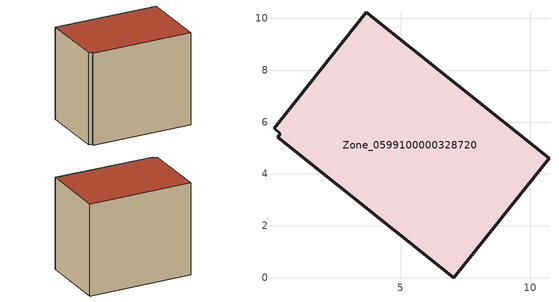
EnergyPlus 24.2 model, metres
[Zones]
Zone_0599100000328720
 floor ground (C_G): 0.36,5.55 0.12,5.77 3.68,10.23 10.72,4.61 7.05,0 0.26,5.41 z0.4
 wall outside (C_F): 7.05,0 10.72,4.61 3.68,10.23 0.12,5.77 0.36,5.55 0.26,5.41 7.05,0 z0.4:8.37
 roof outside (C_R): 0.12,5.77 0.36,5.55 0.26,5.41 7.05,0 10.72,4.61 3.68,10.23 z8.37
[BUILDING]
Pand.0599100000328720: North Axis=0; Terrain=City; Loads Convergence Tolerance Value=0.04; Temperature Convergence Tolerance Value=0.4; Solar Distribution=FullExterior; Maximum Number of Warmup Days=25; Minimum Number of Warmup Days=1
[Site:Location]
Rotterdam.The.Hague.AP_ZH_NLD Design_Conditions: Latitude=51.96; Longitude=4.45; Time Zone=1; Elevation=-4.5
[SITE:GROUNDTEMPERATURE:BUILDINGSURFACE]
18, 18, 18, 18, 18, 18, 18, 18, 18, 18, 18, 18
[MATERIAL] Thermal Absorptance=0.9; Solar Absorptance=0.7; Visible Absorptance=0.7
Name | Roughness | Thickness | Conductivity | Density | Specific Heat
G.TC.1975-1991 | MediumSmooth | 0.15 | 0.288461 | 540 | 1210
F.TC.1975-1991 | Rough | 0.3 | 0.230769 | 1920 | 840
R.TC.1975-1991 | MediumRough | 0.2 | 0.153846 | 1500 | 1000
[CONSTRUCTION]
C_G: G.TC.1975-1991
C_F: F.TC.1975-1991
C_R: R.TC.1975-1991
[ZONE]
Zone_0599100000328720: Type=1; Multiplier=1; Ceiling Height=Autocalculate; Volume=Autocalculate; Floor Area=autocalculate; Part of Total Floor Area=Yes
[ZONEINFILTRATION:DESIGNFLOWRATE]
Infil_Zone_0599100000328720: Zone or ZoneList or Space or SpaceList=Zone_0599100000328720; Schedule=AlwaysOn; Design Flow Rate Calculation Method=Flow/Area; Flow Rate per Floor Area=0.003; Constant Term Coefficient=1; Temperature Term Coefficient=0; Velocity Term Coefficient=0; Velocity Squared Term Coefficient=0
[HVACTEMPLATE:ZONE:IDEALLOADSAIRSYSTEM]
Zone_0599100000328720: Maximum Heating Supply Air Temperature=50; Minimum Cooling Supply Air Temperature=13; Maximum Heating Supply Air Humidity Ratio=0.0156; Minimum Cooling Supply Air Humidity Ratio=0.0077; Heating Limit=NoLimit; Cooling Limit=NoLimit; Dehumidification Control Type=ConstantSensibleHeatRatio; Cooling Sensible Heat Ratio=0.7; Dehumidification Setpoint=60; Humidification Control Type=None; Humidification Setpoint=30; Outdoor Air Method=None; Outdoor Air Flow Rate per Person=0.00944; Outdoor Air Flow Rate per Zone Floor Area=0; Outdoor Air Flow Rate per Zone=0; Demand Controlled Ventilation Type=None; Outdoor Air Economizer Type=NoEconomizer; Heat Recovery Type=None; Sensible Heat Recovery Effectiveness=0.7; Latent Heat Recovery Effectiveness=0.65
[ZONECONTROL:THERMOSTAT]
ThermostatControl_Zone_0599100000328720: Zone or ZoneList=Zone_0599100000328720; Control Type Schedule=DualSetpointControlType; Control 1=Thermostat_Zone_0599100000328720; Temperature Difference Between Cutout And Setpoint=0
[THERMOSTATSETPOINT:DUALSETPOINT]
Thermostat_Zone_0599100000328720: Heating Setpoint Temperature Schedule=HeatingSetpoint_Zone_0599100000328720; Cooling Setpoint Temperature Schedule=CoolingSetpoint_Zone_0599100000328720
[SCHEDULE:COMPACT]
HeatingSetpoint_Zone_0599100000328720: Through: 12/31, For: AllDays, Until: 24:00, 21
CoolingSetpoint_Zone_0599100000328720: Through: 12/31, For: AllDays, Until: 24:00, 24
DualSetpointControlType: Through: 12/31, For: AllDays, Until: 24:00, 4
AlwaysOn: Through: 12/31, For: AllDays, Until: 24:00, 1
